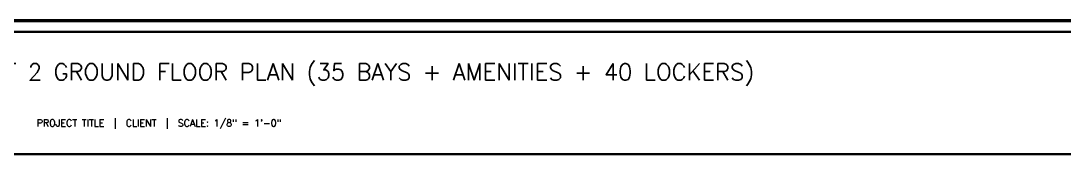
# Model space of a CAD drawing. Header units: inches. Extents: x 0 to 1800, y 0 to 1191.
# Drawn here: x 825 to 1390, y 1119 to 1191 of the extents above; entities that cross this region are included whole.
import ezdxf
from ezdxf.enums import TextEntityAlignment as Align

# ---------------------------------------------------------------- set-up
doc = ezdxf.new("R2010")
doc.units = ezdxf.units.IN
doc.header["$MEASUREMENT"] = 0
doc.layers.add('A-TEXT-TTL', color=7, linetype='Continuous')
doc.layers.add('A-TTLB', color=7, linetype='Continuous')
doc.styles.add('SIMPLEX', font='simplex.shx')

msp = doc.modelspace()

# ---------------------------------------------------------------- linework, layer by layer
at = {"layer": 'A-TTLB', "lineweight": 50}
msp.add_line((1800, 1190.66), (0, 1190.66), dxfattribs=at)
at = {"layer": 'A-TTLB', "lineweight": 25}
msp.add_line((1794, 1184.66), (6, 1184.66), dxfattribs=at)
at = {"layer": 'A-TTLB', "lineweight": 35}
for p, q in [((1794, 1184.66), (6, 1184.66)), ((6, 1118.66), (1794, 1118.66))]:
    msp.add_line(p, q, dxfattribs=at)

# ---------------------------------------------------------------- texts
at = {"layer": 'A-TEXT-TTL', "style": 'SIMPLEX'}
for s, height, p in [('SHEET 03 OF 16  -  OPTION 1 - PLOT 2 GROUND FLOOR PLAN (35 BAYS + AMENITIES + 40 LOCKERS)', 9, (900, 1163.06)), ('PROJECT TITLE  |  CLIENT  |  SCALE: 1/8" = 1\'-0"', 3.75, (900, 1135.46))]:
    msp.add_text(s, height=height, dxfattribs=at).set_placement(p, align=Align.MIDDLE_CENTER)

doc.saveas('drawing.dxf')
